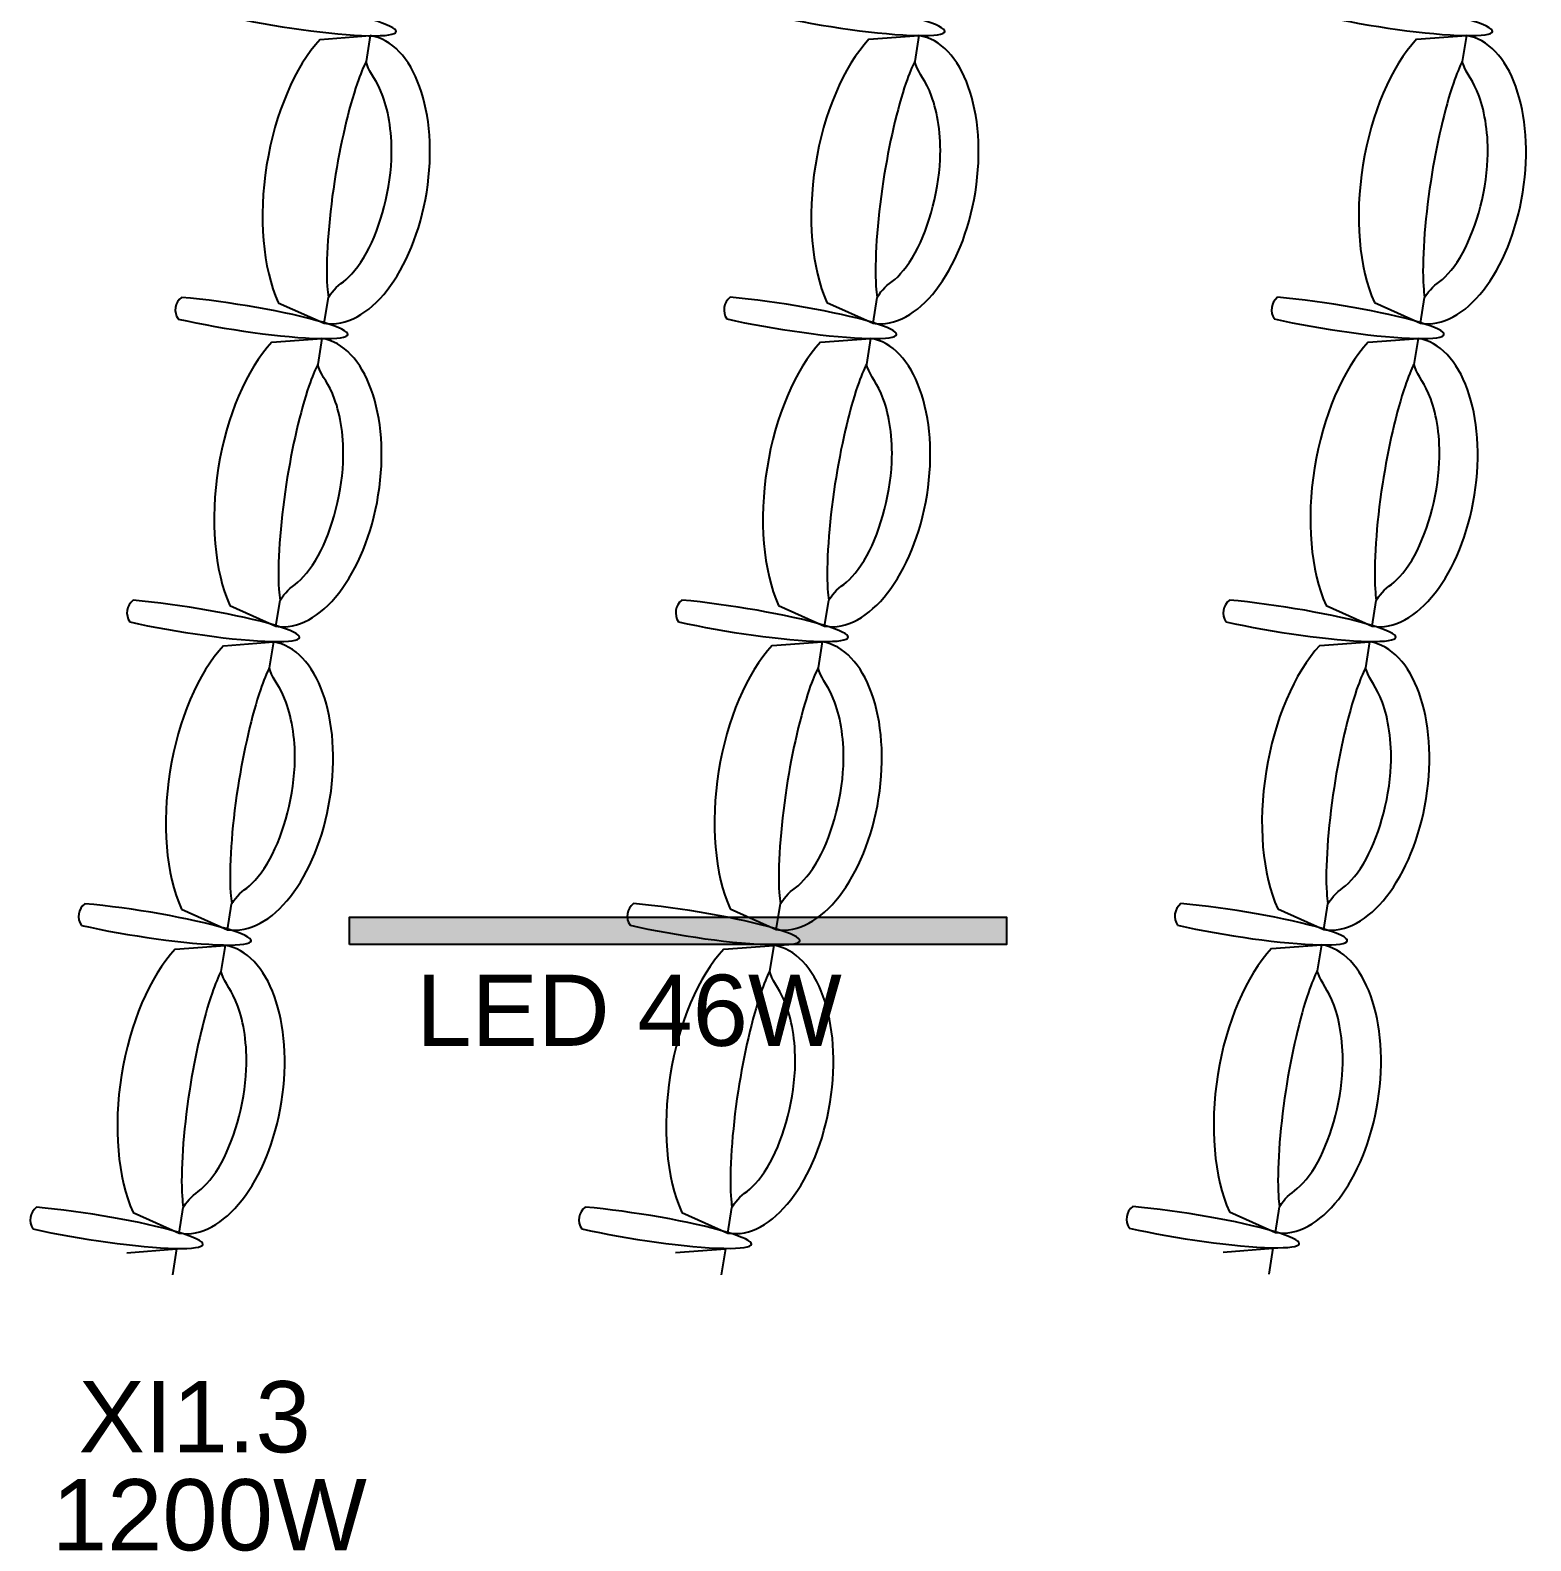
# Model space of a CAD drawing. Header units: metres. Extents: x -11 to 85, y -301 to 135.
# Drawn here: x 21.956 to 24.697, y -188.978 to -186.22 of the extents above; entities that cross this region are included whole.
import ezdxf

# ---------------------------------------------------------------- set-up
doc = ezdxf.new("R2010")
doc.units = ezdxf.units.M
doc.header["$LTSCALE"] = 0.036
for name, color, linetype in [('arxitek isogeio', 252, 'Continuous'), ('electext', 20, 'Continuous'), ('Epipla', 252, 'Continuous'), ('hatch color', 252, 'Continuous'), ('HLEK_FL001_SYMBOLS', 230, 'Continuous')]:
    doc.layers.add(name, color=color, linetype=linetype)
doc.styles.add('COMU-N', font='arial.ttf')
doc.styles.get("Standard").update_dxf_attribs({"font": 'arial.ttf'})

# ---------------------------------------------------------------- blocks, each defined once
blk = doc.blocks.new('A$C4C174ED7')
at = {"layer": 'Epipla'}
for p, q in [((2.4956, 1.9435), (2.5869, 1.9505)), ((2.5869, 1.9505), (2.5793, 1.903)), ((3.4978, 1.9437), (3.5891, 1.9506)), ((3.5891, 1.9506), (3.5815, 1.9032)), ((4.4978, 1.9437), (4.5891, 1.9506)), ((4.5891, 1.9506), (4.5815, 1.9032)), ((2.4189, 1.4628), (2.503, 1.4251)), ((2.503, 1.4251), (2.5105, 1.472)), ((3.4211, 1.463), (3.5053, 1.4253)), ((3.5053, 1.4253), (3.5127, 1.4722)), ((4.4211, 1.463), (4.5053, 1.4253)), ((4.5053, 1.4253), (4.5127, 1.4722)), ((2.4074, 1.3905), (2.4986, 1.3975)), ((2.4986, 1.3975), (2.4911, 1.35)), ((3.4096, 1.3906), (3.5009, 1.3976)), ((3.5009, 1.3976), (3.4933, 1.3502)), ((4.4096, 1.3906), (4.5009, 1.3976)), ((4.5009, 1.3976), (4.4933, 1.3502)), ((2.4148, 0.8721), (2.4223, 0.919)), ((3.417, 0.8723), (3.4245, 0.9192)), ((4.417, 0.8723), (4.4245, 0.9192)), ((2.3307, 0.9098), (2.4148, 0.8721)), ((3.3329, 0.91), (3.417, 0.8723)), ((4.3329, 0.91), (4.417, 0.8723)), ((2.319, 0.8364), (2.4102, 0.8434)), ((2.4102, 0.8434), (2.4027, 0.7959)), ((3.3212, 0.8366), (3.4124, 0.8435)), ((3.4124, 0.8435), (3.4049, 0.7961)), ((4.3212, 0.8366), (4.4124, 0.8435)), ((4.4124, 0.8435), (4.4049, 0.7961)), ((2.3264, 0.318), (2.3339, 0.3649)), ((3.3286, 0.3182), (3.3361, 0.3651)), ((4.3286, 0.3182), (4.3361, 0.3651)), ((2.2423, 0.3557), (2.3264, 0.318)), ((3.2445, 0.3559), (3.3286, 0.3182)), ((4.2445, 0.3559), (4.3286, 0.3182)), ((2.2306, 0.2823), (2.3218, 0.2893)), ((2.3218, 0.2893), (2.3143, 0.2418)), ((3.2328, 0.2825), (3.324, 0.2894)), ((3.324, 0.2894), (3.3165, 0.242)), ((4.233, 0.2836), (4.3242, 0.2905)), ((4.3242, 0.2905), (4.3166, 0.2431)), ((2.238, -0.2361), (2.2455, -0.1892)), ((3.2402, -0.2359), (3.2477, -0.189)), ((4.2404, -0.2348), (4.2479, -0.1879)), ((2.1539, -0.1984), (2.238, -0.2361)), ((3.1561, -0.1982), (3.2402, -0.2359)), ((4.1563, -0.1971), (4.2404, -0.2348)), ((2.1422, -0.2718), (2.2334, -0.2648)), ((2.2334, -0.2648), (2.2259, -0.3123)), ((3.1444, -0.2716), (3.2356, -0.2647)), ((3.2356, -0.2647), (3.2281, -0.3121)), ((4.1446, -0.2705), (4.2358, -0.2636)), ((4.2358, -0.2636), (4.2282, -0.311))]:
    blk.add_line(p, q, dxfattribs=at)
for points in [[(2.2422, 1.4725, 0.397593), (2.2361, 1.433)], [(3.2444, 1.4727, 0.397593), (3.2383, 1.4331)], [(4.2444, 1.4727, 0.397593), (4.2383, 1.4331)], [(2.154, 0.9195, 0.397593), (2.1478, 0.88)], [(2.154, 0.9195, 0.397593), (2.1478, 0.88)], [(3.1562, 0.9197, 0.397593), (3.15, 0.8801)], [(3.1562, 0.9197, 0.397593), (3.15, 0.8801)], [(4.1562, 0.9197, 0.397593), (4.15, 0.8801)], [(2.0656, 0.3654, 0.397593), (2.0594, 0.3259)], [(2.0656, 0.3654, 0.397593), (2.0594, 0.3259)], [(3.0678, 0.3656, 0.397593), (3.0616, 0.326)], [(3.0678, 0.3656, 0.397593), (3.0616, 0.326)], [(4.0678, 0.3656, 0.397593), (4.0616, 0.326)], [(1.9772, -0.1887, 0.397593), (1.971, -0.2282)], [(1.9772, -0.1887, 0.397593), (1.971, -0.2282)], [(2.9794, -0.1885, 0.397593), (2.9732, -0.228)], [(2.9794, -0.1885, 0.397593), (2.9732, -0.228)], [(3.9796, -0.1874, 0.397593), (3.9734, -0.227)]]:
    blk.add_lwpolyline(points, format="xyb", dxfattribs=at)
for centre, major_axis, ratio, start_param, end_param in [((2.4315, 1.9894), (-0.2028, 0.0318), 0.113529, 1.031877, 5.251545), ((3.4337, 1.9896), (-0.2028, 0.0318), 0.113529, 1.031877, 5.251545), ((4.4337, 1.9896), (-0.2028, 0.0318), 0.113529, 1.031877, 5.251545), ((2.545, 1.6878), (0.0463, 0.2995), 0.493003, 0.628379, 2.49343), ((2.545, 1.6878), (0.0419, 0.2627), 0.552275, 3.141593, 6.283185), ((3.5472, 1.6879), (0.0463, 0.2995), 0.493003, 0.628379, 2.49343), ((3.5472, 1.6879), (0.0419, 0.2627), 0.552275, 3.141593, 6.283185), ((4.5472, 1.6879), (0.0463, 0.2995), 0.493003, 0.628379, 2.49343), ((4.5472, 1.6879), (0.0419, 0.2627), 0.552275, 3.141593, 6.283185), ((2.3432, 1.4364), (-0.2028, 0.0318), 0.113529, 1.031877, 5.251545), ((3.3454, 1.4366), (-0.2028, 0.0318), 0.113529, 1.031877, 5.251545), ((4.3454, 1.4366), (-0.2028, 0.0318), 0.113529, 1.031877, 5.251545), ((2.4567, 1.1348), (0.0463, 0.2995), 0.493003, 0.628379, 2.49343), ((2.4567, 1.1348), (0.0419, 0.2627), 0.552275, 3.141593, 6.283185), ((3.4589, 1.1349), (0.0463, 0.2995), 0.493003, 0.628379, 2.49343), ((3.4589, 1.1349), (0.0419, 0.2627), 0.552275, 3.141593, 6.283185), ((4.4589, 1.1349), (0.0463, 0.2995), 0.493003, 0.628379, 2.49343), ((4.4589, 1.1349), (0.0419, 0.2627), 0.552275, 3.141593, 6.283185), ((2.255, 0.8834), (-0.2028, 0.0318), 0.113529, 1.031877, 5.251545), ((3.2572, 0.8836), (-0.2028, 0.0318), 0.113529, 1.031877, 5.251545), ((4.2572, 0.8836), (-0.2028, 0.0318), 0.113529, 1.031877, 5.251545), ((2.3683, 0.5807), (0.0463, 0.2995), 0.493003, 0.628379, 2.49343), ((2.3683, 0.5807), (0.0419, 0.2627), 0.552275, 3.141593, 6.283185), ((3.3705, 0.5809), (0.0463, 0.2995), 0.493003, 0.628379, 2.49343), ((3.3705, 0.5809), (0.0419, 0.2627), 0.552275, 3.141593, 6.283185), ((4.3705, 0.5809), (0.0463, 0.2995), 0.493003, 0.628379, 2.49343), ((4.3705, 0.5809), (0.0419, 0.2627), 0.552275, 3.141593, 6.283185), ((2.1666, 0.3293), (-0.2028, 0.0318), 0.113529, 1.031877, 5.251545), ((3.1688, 0.3295), (-0.2028, 0.0318), 0.113529, 1.031877, 5.251545), ((4.1688, 0.3295), (-0.2028, 0.0318), 0.113529, 1.031877, 5.251545), ((2.2799, 0.0266), (0.0463, 0.2995), 0.493003, 0.628379, 2.49343), ((2.2799, 0.0266), (0.0419, 0.2627), 0.552275, 3.141593, 6.283185), ((3.2821, 0.0268), (0.0463, 0.2995), 0.493003, 0.628379, 2.49343), ((3.2821, 0.0268), (0.0419, 0.2627), 0.552275, 3.141593, 6.283185), ((4.2823, 0.0278), (0.0463, 0.2995), 0.493003, 0.628379, 2.49343), ((4.2823, 0.0278), (0.0419, 0.2627), 0.552275, 3.141593, 6.283185), ((2.0782, -0.2248), (-0.2028, 0.0318), 0.113529, 1.031877, 5.251545), ((3.0804, -0.2246), (-0.2028, 0.0318), 0.113529, 1.031877, 5.251545), ((4.0806, -0.2235), (-0.2028, 0.0318), 0.113529, 1.031877, 5.251545)]:
    blk.add_ellipse(centre, major_axis=major_axis, ratio=ratio, start_param=start_param, end_param=end_param, dxfattribs=at)
for points, knots in [([(2.5793, 1.903), (2.5747, 1.8939), (2.5689, 1.8801), (2.5478, 1.8185), (2.5321, 1.7514), (2.5103, 1.61), (2.5056, 1.5359), (2.509, 1.4849), (2.5097, 1.4779), (2.5106, 1.4725)], [0.506584, 0.506584, 0.506584, 0.506584, 0.805592, 0.805592, 1.599086, 1.599086, 2.473163, 2.473163, 2.635992, 2.635992, 2.635992, 2.635992]), ([(2.5106, 1.4725), (2.5106, 1.4725), (2.5216, 1.4899), (2.5453, 1.5057), (2.5612, 1.5218), (2.602, 1.5891), (2.6227, 1.6596), (2.6278, 1.7687), (2.6207, 1.8109), (2.5993, 1.8694), (2.5872, 1.8796), (2.5793, 1.903), (2.5793, 1.903), (2.5793, 1.903)], [3.141593, 3.141593, 3.141593, 3.141593, 3.601272, 3.601272, 4.06095, 4.06095, 4.924473, 4.924473, 5.526258, 5.526258, 6.140896, 6.140896, 6.283185, 6.283185, 6.283185, 6.283185]), ([(3.5815, 1.9032), (3.5769, 1.8941), (3.5711, 1.8803), (3.55, 1.8187), (3.5343, 1.7516), (3.5125, 1.6102), (3.5078, 1.5361), (3.5112, 1.4851), (3.512, 1.4781), (3.5128, 1.4726)], [0.506584, 0.506584, 0.506584, 0.506584, 0.805592, 0.805592, 1.599086, 1.599086, 2.473163, 2.473163, 2.635992, 2.635992, 2.635992, 2.635992]), ([(3.5128, 1.4726), (3.5128, 1.4726), (3.5239, 1.4901), (3.5475, 1.5058), (3.5634, 1.5219), (3.6042, 1.5892), (3.6249, 1.6598), (3.6301, 1.7689), (3.6229, 1.811), (3.6015, 1.8696), (3.5894, 1.8798), (3.5815, 1.9032), (3.5815, 1.9032), (3.5815, 1.9032)], [3.141593, 3.141593, 3.141593, 3.141593, 3.601272, 3.601272, 4.06095, 4.06095, 4.924473, 4.924473, 5.526258, 5.526258, 6.140896, 6.140896, 6.283185, 6.283185, 6.283185, 6.283185]), ([(4.5815, 1.9032), (4.5769, 1.8941), (4.5711, 1.8803), (4.55, 1.8187), (4.5343, 1.7516), (4.5125, 1.6102), (4.5078, 1.5361), (4.5112, 1.4851), (4.512, 1.4781), (4.5128, 1.4726)], [0.506584, 0.506584, 0.506584, 0.506584, 0.805592, 0.805592, 1.599086, 1.599086, 2.473163, 2.473163, 2.635992, 2.635992, 2.635992, 2.635992]), ([(4.5128, 1.4726), (4.5128, 1.4726), (4.5239, 1.4901), (4.5475, 1.5058), (4.5634, 1.5219), (4.6042, 1.5892), (4.6249, 1.6598), (4.6301, 1.7689), (4.6229, 1.811), (4.6015, 1.8696), (4.5894, 1.8798), (4.5815, 1.9032), (4.5815, 1.9032), (4.5815, 1.9032)], [3.141593, 3.141593, 3.141593, 3.141593, 3.601272, 3.601272, 4.06095, 4.06095, 4.924473, 4.924473, 5.526258, 5.526258, 6.140896, 6.140896, 6.283185, 6.283185, 6.283185, 6.283185]), ([(2.4911, 1.35), (2.4865, 1.3409), (2.4806, 1.3271), (2.4596, 1.2655), (2.4439, 1.1984), (2.422, 1.057), (2.4174, 0.9829), (2.4207, 0.9319), (2.4215, 0.9249), (2.4224, 0.9195)], [0.506584, 0.506584, 0.506584, 0.506584, 0.805592, 0.805592, 1.599086, 1.599086, 2.473163, 2.473163, 2.635992, 2.635992, 2.635992, 2.635992]), ([(2.4224, 0.9195), (2.4224, 0.9195), (2.4334, 0.9369), (2.4571, 0.9527), (2.4729, 0.9688), (2.5138, 1.0361), (2.5344, 1.1066), (2.5396, 1.2157), (2.5325, 1.2579), (2.5111, 1.3164), (2.499, 1.3266), (2.4911, 1.35), (2.4911, 1.35), (2.4911, 1.35)], [3.141593, 3.141593, 3.141593, 3.141593, 3.601272, 3.601272, 4.06095, 4.06095, 4.924473, 4.924473, 5.526258, 5.526258, 6.140896, 6.140896, 6.283185, 6.283185, 6.283185, 6.283185]), ([(3.4933, 1.3502), (3.4887, 1.3411), (3.4828, 1.3273), (3.4618, 1.2657), (3.4461, 1.1985), (3.4243, 1.0572), (3.4196, 0.9831), (3.4229, 0.9321), (3.4237, 0.9251), (3.4246, 0.9196)], [0.506584, 0.506584, 0.506584, 0.506584, 0.805592, 0.805592, 1.599086, 1.599086, 2.473163, 2.473163, 2.635992, 2.635992, 2.635992, 2.635992]), ([(3.4246, 0.9196), (3.4246, 0.9196), (3.4356, 0.937), (3.4593, 0.9528), (3.4751, 0.9689), (3.516, 1.0362), (3.5366, 1.1068), (3.5418, 1.2159), (3.5347, 1.258), (3.5133, 1.3166), (3.5012, 1.3268), (3.4933, 1.3502), (3.4933, 1.3502), (3.4933, 1.3502)], [3.141593, 3.141593, 3.141593, 3.141593, 3.601272, 3.601272, 4.06095, 4.06095, 4.924473, 4.924473, 5.526258, 5.526258, 6.140896, 6.140896, 6.283185, 6.283185, 6.283185, 6.283185]), ([(4.4933, 1.3502), (4.4887, 1.3411), (4.4828, 1.3273), (4.4618, 1.2657), (4.4461, 1.1985), (4.4243, 1.0572), (4.4196, 0.9831), (4.4229, 0.9321), (4.4237, 0.9251), (4.4246, 0.9196)], [0.506584, 0.506584, 0.506584, 0.506584, 0.805592, 0.805592, 1.599086, 1.599086, 2.473163, 2.473163, 2.635992, 2.635992, 2.635992, 2.635992]), ([(4.4246, 0.9196), (4.4246, 0.9196), (4.4356, 0.937), (4.4593, 0.9528), (4.4751, 0.9689), (4.516, 1.0362), (4.5366, 1.1068), (4.5418, 1.2159), (4.5347, 1.258), (4.5133, 1.3166), (4.5012, 1.3268), (4.4933, 1.3502), (4.4933, 1.3502), (4.4933, 1.3502)], [3.141593, 3.141593, 3.141593, 3.141593, 3.601272, 3.601272, 4.06095, 4.06095, 4.924473, 4.924473, 5.526258, 5.526258, 6.140896, 6.140896, 6.283185, 6.283185, 6.283185, 6.283185]), ([(2.4027, 0.7959), (2.3981, 0.7868), (2.3922, 0.773), (2.3712, 0.7114), (2.3555, 0.6443), (2.3336, 0.5029), (2.3289, 0.4288), (2.3323, 0.3778), (2.3331, 0.3709), (2.334, 0.3654)], [0.506584, 0.506584, 0.506584, 0.506584, 0.805592, 0.805592, 1.599086, 1.599086, 2.473163, 2.473163, 2.635992, 2.635992, 2.635992, 2.635992]), ([(2.334, 0.3654), (2.334, 0.3654), (2.345, 0.3828), (2.3687, 0.3986), (2.3845, 0.4147), (2.4254, 0.482), (2.446, 0.5525), (2.4512, 0.6616), (2.4441, 0.7038), (2.4227, 0.7623), (2.4106, 0.7725), (2.4027, 0.7959), (2.4027, 0.7959), (2.4027, 0.7959)], [3.141593, 3.141593, 3.141593, 3.141593, 3.601272, 3.601272, 4.06095, 4.06095, 4.924473, 4.924473, 5.526258, 5.526258, 6.140896, 6.140896, 6.283185, 6.283185, 6.283185, 6.283185]), ([(3.4049, 0.7961), (3.4003, 0.787), (3.3944, 0.7732), (3.3734, 0.7116), (3.3577, 0.6445), (3.3359, 0.5031), (3.3312, 0.429), (3.3345, 0.378), (3.3353, 0.371), (3.3362, 0.3655)], [0.506584, 0.506584, 0.506584, 0.506584, 0.805592, 0.805592, 1.599086, 1.599086, 2.473163, 2.473163, 2.635992, 2.635992, 2.635992, 2.635992]), ([(3.3362, 0.3655), (3.3362, 0.3655), (3.3472, 0.383), (3.3709, 0.3987), (3.3867, 0.4149), (3.4276, 0.4821), (3.4482, 0.5527), (3.4534, 0.6618), (3.4463, 0.7039), (3.4249, 0.7625), (3.4128, 0.7727), (3.4049, 0.7961), (3.4049, 0.7961), (3.4049, 0.7961)], [3.141593, 3.141593, 3.141593, 3.141593, 3.601272, 3.601272, 4.06095, 4.06095, 4.924473, 4.924473, 5.526258, 5.526258, 6.140896, 6.140896, 6.283185, 6.283185, 6.283185, 6.283185]), ([(4.4049, 0.7961), (4.4003, 0.787), (4.3944, 0.7732), (4.3734, 0.7116), (4.3577, 0.6445), (4.3359, 0.5031), (4.3312, 0.429), (4.3345, 0.378), (4.3353, 0.371), (4.3362, 0.3655)], [0.506584, 0.506584, 0.506584, 0.506584, 0.805592, 0.805592, 1.599086, 1.599086, 2.473163, 2.473163, 2.635992, 2.635992, 2.635992, 2.635992]), ([(4.3362, 0.3655), (4.3362, 0.3655), (4.3472, 0.383), (4.3709, 0.3987), (4.3867, 0.4149), (4.4276, 0.4821), (4.4482, 0.5527), (4.4534, 0.6618), (4.4463, 0.7039), (4.4249, 0.7625), (4.4128, 0.7727), (4.4049, 0.7961), (4.4049, 0.7961), (4.4049, 0.7961)], [3.141593, 3.141593, 3.141593, 3.141593, 3.601272, 3.601272, 4.06095, 4.06095, 4.924473, 4.924473, 5.526258, 5.526258, 6.140896, 6.140896, 6.283185, 6.283185, 6.283185, 6.283185]), ([(2.3143, 0.2418), (2.3097, 0.2328), (2.3038, 0.2189), (2.2828, 0.1574), (2.2671, 0.0902), (2.2452, -0.0512), (2.2405, -0.1253), (2.2439, -0.1763), (2.2447, -0.1832), (2.2456, -0.1887)], [0.506584, 0.506584, 0.506584, 0.506584, 0.805592, 0.805592, 1.599086, 1.599086, 2.473163, 2.473163, 2.635992, 2.635992, 2.635992, 2.635992]), ([(2.2456, -0.1887), (2.2456, -0.1887), (2.2566, -0.1713), (2.2802, -0.1555), (2.2961, -0.1394), (2.337, -0.0721), (2.3576, -0.0016), (2.3628, 0.1075), (2.3557, 0.1497), (2.3343, 0.2082), (2.3222, 0.2184), (2.3143, 0.2418), (2.3143, 0.2418), (2.3143, 0.2418)], [3.141593, 3.141593, 3.141593, 3.141593, 3.601272, 3.601272, 4.06095, 4.06095, 4.924473, 4.924473, 5.526258, 5.526258, 6.140896, 6.140896, 6.283185, 6.283185, 6.283185, 6.283185]), ([(3.3165, 0.242), (3.3119, 0.2329), (3.306, 0.2191), (3.285, 0.1575), (3.2693, 0.0904), (3.2475, -0.051), (3.2428, -0.1251), (3.2461, -0.1761), (3.2469, -0.1831), (3.2478, -0.1886)], [0.506584, 0.506584, 0.506584, 0.506584, 0.805592, 0.805592, 1.599086, 1.599086, 2.473163, 2.473163, 2.635992, 2.635992, 2.635992, 2.635992]), ([(3.2478, -0.1886), (3.2478, -0.1886), (3.2588, -0.1711), (3.2825, -0.1554), (3.2983, -0.1392), (3.3392, -0.0719), (3.3598, -0.0014), (3.365, 0.1077), (3.3579, 0.1499), (3.3365, 0.2084), (3.3244, 0.2186), (3.3165, 0.242), (3.3165, 0.242), (3.3165, 0.242)], [3.141593, 3.141593, 3.141593, 3.141593, 3.601272, 3.601272, 4.06095, 4.06095, 4.924473, 4.924473, 5.526258, 5.526258, 6.140896, 6.140896, 6.283185, 6.283185, 6.283185, 6.283185]), ([(4.3166, 0.2431), (4.3121, 0.234), (4.3062, 0.2202), (4.2852, 0.1586), (4.2694, 0.0914), (4.2476, -0.0499), (4.2429, -0.124), (4.2463, -0.175), (4.2471, -0.182), (4.248, -0.1875)], [0.506584, 0.506584, 0.506584, 0.506584, 0.805592, 0.805592, 1.599086, 1.599086, 2.473163, 2.473163, 2.635992, 2.635992, 2.635992, 2.635992]), ([(4.248, -0.1875), (4.248, -0.1875), (4.259, -0.17), (4.2826, -0.1543), (4.2985, -0.1382), (4.3394, -0.0709), (4.36, -0.0003), (4.3652, 0.1088), (4.358, 0.1509), (4.3366, 0.2095), (4.3246, 0.2197), (4.3166, 0.2431), (4.3166, 0.2431), (4.3166, 0.2431)], [3.141593, 3.141593, 3.141593, 3.141593, 3.601272, 3.601272, 4.06095, 4.06095, 4.924473, 4.924473, 5.526258, 5.526258, 6.140896, 6.140896, 6.283185, 6.283185, 6.283185, 6.283185])]:
    blk.add_open_spline(points, degree=3, knots=knots, dxfattribs=at)
blk = doc.blocks.new('lampes fthorismou 120')
at = {"layer": 'hatch color'}
blk.add_hatch(color=181, dxfattribs=at).paths.add_polyline_path([(84.1811, -99.2639), (84.1811, -99.2139), (85.3811, -99.2139), (85.3811, -99.2639)])
at = {"layer": 'HLEK_FL001_SYMBOLS'}
blk.add_lwpolyline([(84.1811, -99.2639), (84.1811, -99.2139), (85.3811, -99.2139), (85.3811, -99.2639)], close=True, dxfattribs=at)

msp = doc.modelspace()

# ---------------------------------------------------------------- block references
at = {"layer": 'arxitek isogeio'}
msp.add_blockref('A$C4C174ED7', (19.9899, -188.1806), dxfattribs=at)
at = {"layer": 'HLEK_FL001_SYMBOLS'}
msp.add_blockref('lampes fthorismou 120', (-61.6419, -88.6257), dxfattribs=at)

# ---------------------------------------------------------------- texts
at = {"layer": 'electext'}
msp.add_text('LED 46W', height=0.13, dxfattribs=at).set_placement((22.6611, -188.0747))
at = {"layer": 'HLEK_FL001_SYMBOLS', "char_height": 0.13, "attachment_point": 1, "style": 'COMU-N'}
for s, width, insert in [('ΧΙ1.3', 0.495006, (22.0442, -188.6868)), ('1200W', 0.45, (21.9953, -188.8658))]:
    msp.add_mtext_dynamic_manual_height_columns(s, width=width, gutter_width=0.65, heights=[0], dxfattribs=dict(at, insert=insert))

doc.saveas('drawing.dxf')
